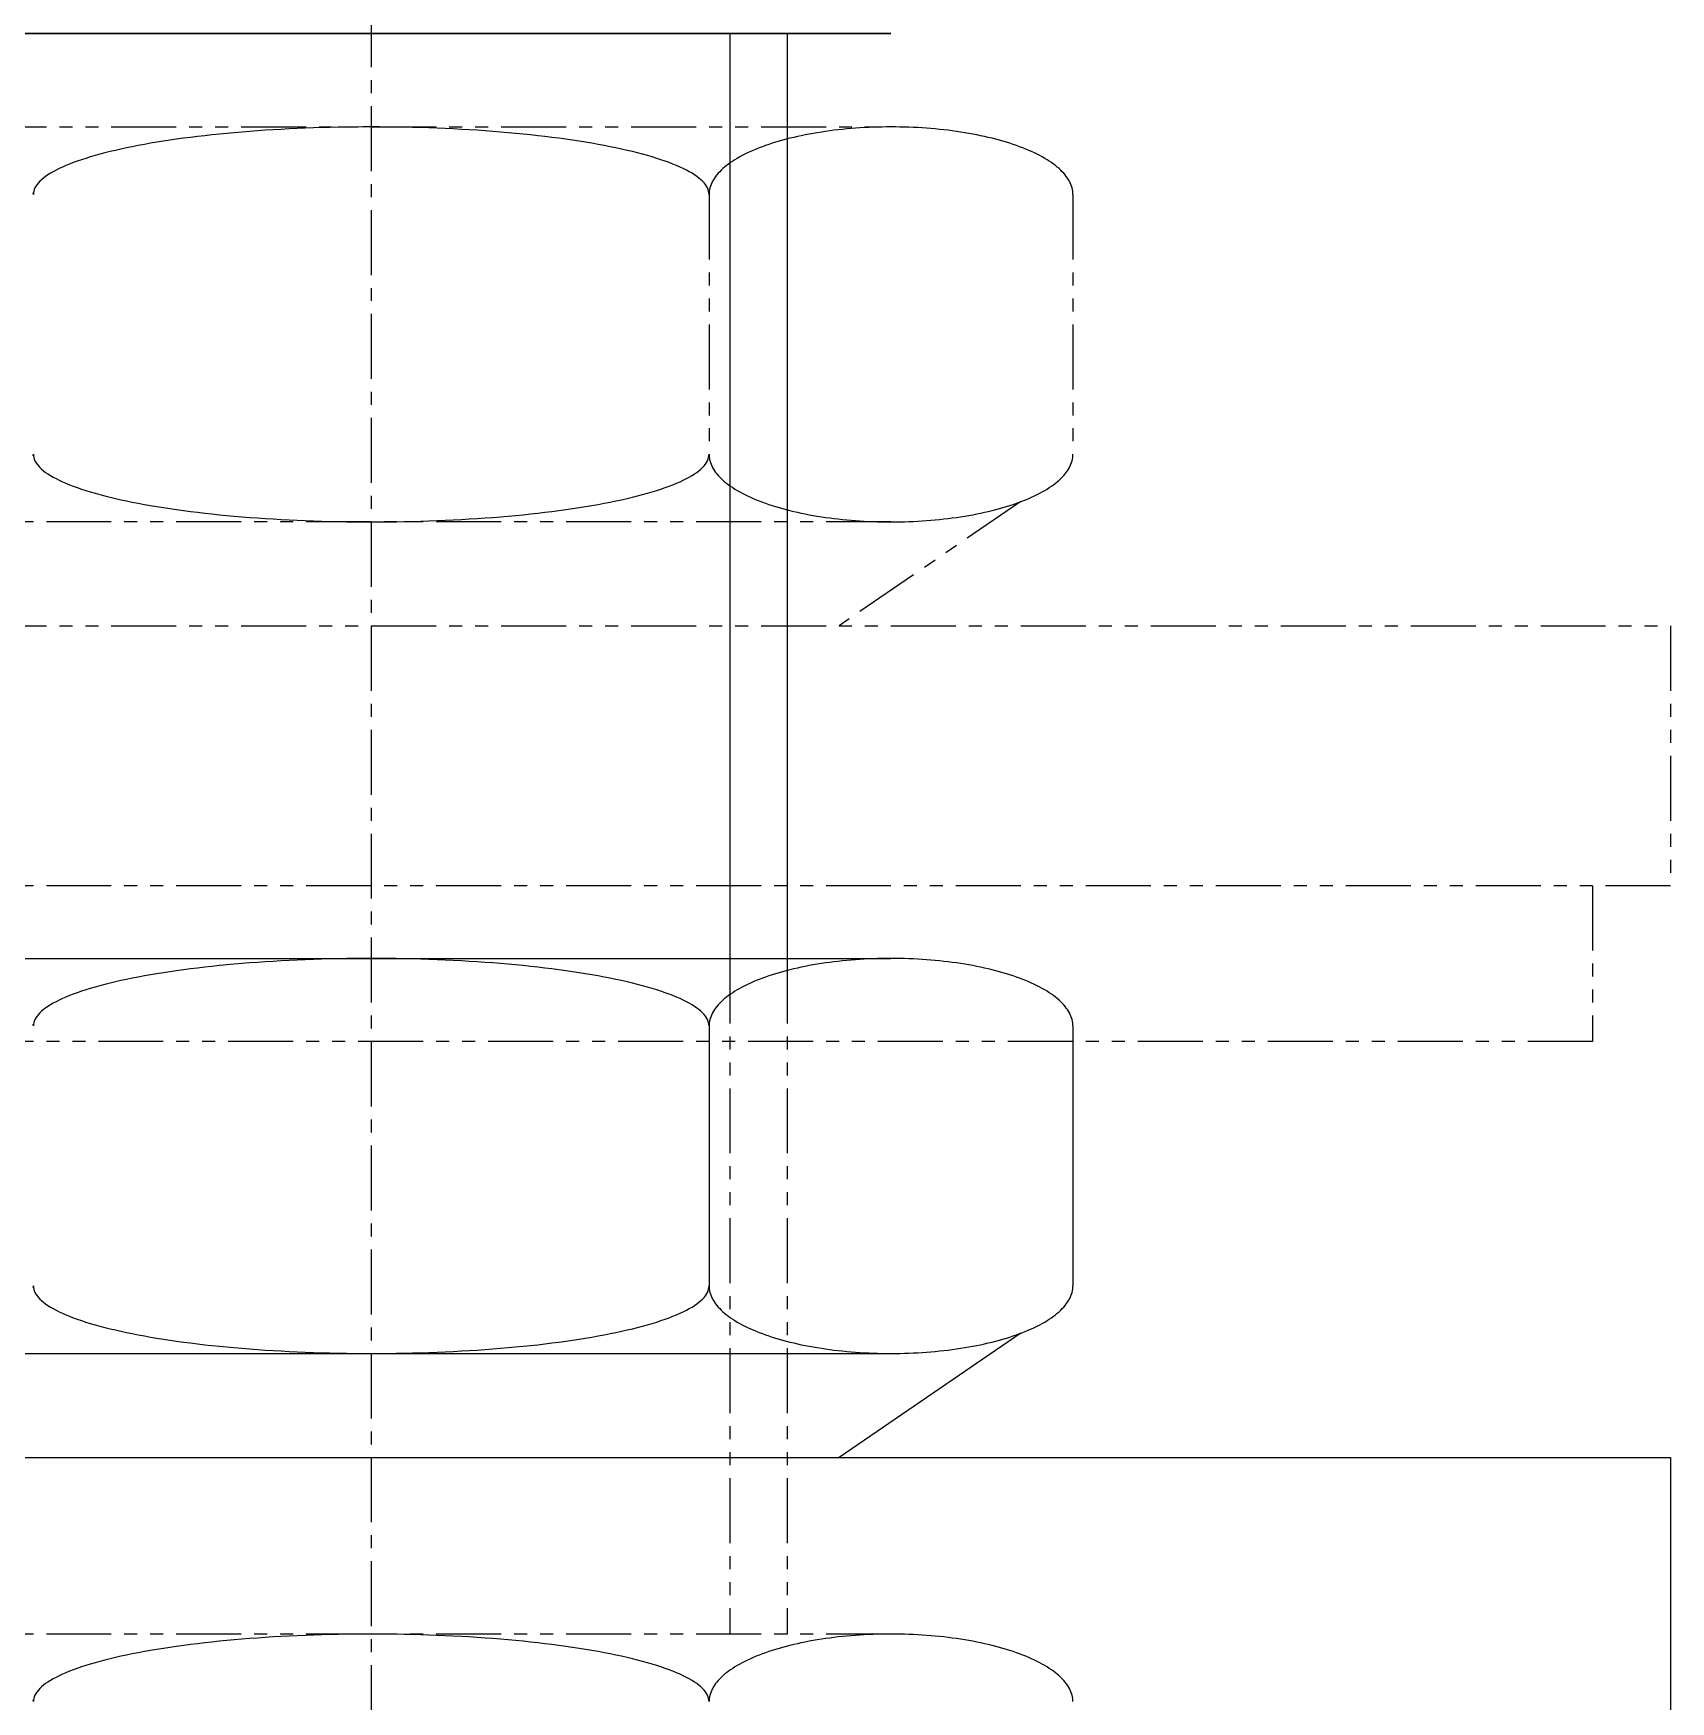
# Model space of a CAD drawing. Extents: x 1 to 213, y 0 to 315.
# Drawn here: x 96.09 to 127.59, y 39.44 to 71.54 of the extents above; entities that cross this region are included whole.
import ezdxf

# ---------------------------------------------------------------- set-up
doc = ezdxf.new("R2010")
doc.units = 0
for name, pattern in [('CENTER', [2, 1.25, -0.25, 0.25, -0.25]), ('DASHED', [3.5, 2, -1.5]), ('PHANTOM', [2.5, 1.25, -0.25, 0.25, -0.25, 0.25, -0.25])]:
    doc.linetypes.add(name, pattern=pattern)
doc.layers.get('0').update_dxf_attribs({"linetype": 'CONTINUOUS'})
doc.layers.add('CENTER', color=1, linetype='CENTER')

msp = doc.modelspace()

# ---------------------------------------------------------------- linework, layer by layer
at = {"color": 3, "linetype": 'DASHED'}
for p, q in [((109.494, 123.141), (109.494, 71.541)), ((110.594, 123.141), (110.594, 71.541))]:
    msp.add_line(p, q, dxfattribs=at)
at = {"color": 7, "linetype": 'CONTINUOUS'}
for p, q in [((112.594, 71.541), (92.594, 71.541)), ((92.594, 71.541), (112.594, 71.541)), ((92.594, 71.541), (112.594, 71.541)), ((92.594, 53.741), (112.594, 53.741)), ((109.094, 52.441), (109.094, 47.441)), ((109.094, 52.441), (109.094, 47.441)), ((116.094, 52.441), (116.094, 47.441)), ((116.094, 52.441), (116.094, 47.441)), ((115.094, 46.531), (111.594, 44.141)), ((115.094, 46.531), (111.594, 44.141)), ((92.594, 46.141), (112.594, 46.141)), ((93.594, 46.141), (111.594, 46.141)), ((77.594, 44.141), (127.594, 44.141)), ((127.594, 44.141), (127.594, 39.141))]:
    msp.add_line(p, q, dxfattribs=at)
at = {"color": 3, "linetype": 'CONTINUOUS'}
msp.add_line((109.494, 71.541), (109.494, 53.741), dxfattribs=at)
msp.add_line((110.594, 71.541), (110.594, 53.741))
at = {"color": 3, "linetype": 'PHANTOM'}
for p, q in [((92.594, 69.741), (112.594, 69.741)), ((109.094, 68.441), (109.094, 63.441)), ((116.094, 68.441), (116.094, 63.441)), ((115.094, 62.531), (111.594, 60.141)), ((112.594, 62.141), (92.594, 62.141)), ((77.594, 60.141), (127.594, 60.141)), ((127.594, 60.141), (127.594, 55.141)), ((127.594, 55.141), (77.594, 55.141)), ((126.094, 55.141), (126.094, 52.141)), ((109.494, 53.741), (109.494, 40.741)), ((110.594, 53.741), (110.594, 40.741)), ((126.094, 52.141), (79.094, 52.141)), ((112.594, 40.741), (92.594, 40.741))]:
    msp.add_line(p, q, dxfattribs=at)
for points in [[(109.094, 68.441, 0), (109.092, 68.473, 0), (109.086, 68.504, 0), (109.076, 68.536, 0), (109.063, 68.568, 0), (109.045, 68.6, 0), (109.024, 68.631, 0), (108.998, 68.663, 0), (108.969, 68.694, 0), (108.936, 68.725, 0), (108.899, 68.757, 0), (108.859, 68.787, 0), (108.814, 68.818, 0), (108.766, 68.848, 0), (108.714, 68.879, 0), (108.659, 68.909, 0), (108.599, 68.938, 0), (108.536, 68.968, 0), (108.47, 68.996, 0), (108.4, 69.025, 0), (108.327, 69.053, 0), (108.25, 69.081, 0), (108.169, 69.109, 0), (108.086, 69.136, 0), (107.999, 69.163, 0), (107.908, 69.189, 0), (107.815, 69.215, 0), (107.718, 69.24, 0), (107.619, 69.265, 0), (107.516, 69.29, 0), (107.41, 69.314, 0), (107.302, 69.337, 0), (107.19, 69.36, 0), (107.076, 69.382, 0), (106.959, 69.404, 0), (106.84, 69.425, 0), (106.718, 69.446, 0), (106.593, 69.466, 0), (106.466, 69.485, 0), (106.337, 69.504, 0), (106.205, 69.522, 0), (106.072, 69.539, 0), (105.936, 69.556, 0), (105.798, 69.572, 0), (105.658, 69.587, 0), (105.517, 69.602, 0), (105.373, 69.616, 0), (105.228, 69.629, 0), (105.081, 69.642, 0), (104.933, 69.653, 0), (104.784, 69.665, 0), (104.633, 69.675, 0), (104.481, 69.685, 0), (104.328, 69.694, 0), (104.173, 69.702, 0), (104.018, 69.709, 0), (103.862, 69.716, 0), (103.705, 69.722, 0), (103.548, 69.727, 0), (103.39, 69.731, 0), (103.231, 69.734, 0), (103.072, 69.737, 0), (102.913, 69.739, 0), (102.754, 69.74, 0), (102.594, 69.741, 0), (102.435, 69.74, 0), (102.275, 69.739, 0), (102.116, 69.737, 0), (101.957, 69.734, 0), (101.798, 69.731, 0), (101.64, 69.727, 0), (101.483, 69.722, 0), (101.326, 69.716, 0), (101.17, 69.709, 0), (101.015, 69.702, 0), (100.86, 69.694, 0), (100.707, 69.685, 0), (100.555, 69.675, 0), (100.404, 69.665, 0), (100.255, 69.653, 0), (100.107, 69.642, 0), (99.96, 69.629, 0), (99.815, 69.616, 0), (99.672, 69.602, 0), (99.53, 69.587, 0), (99.39, 69.572, 0), (99.252, 69.556, 0), (99.117, 69.539, 0), (98.983, 69.522, 0), (98.851, 69.504, 0), (98.722, 69.485, 0), (98.595, 69.466, 0), (98.471, 69.446, 0), (98.348, 69.425, 0), (98.229, 69.404, 0), (98.112, 69.382, 0), (97.998, 69.36, 0), (97.886, 69.337, 0), (97.778, 69.314, 0), (97.672, 69.29, 0), (97.57, 69.265, 0), (97.47, 69.24, 0), (97.373, 69.215, 0), (97.28, 69.189, 0), (97.189, 69.163, 0), (97.103, 69.136, 0), (97.019, 69.109, 0), (96.939, 69.081, 0), (96.862, 69.053, 0), (96.788, 69.025, 0), (96.718, 68.996, 0), (96.652, 68.968, 0), (96.589, 68.938, 0), (96.53, 68.909, 0), (96.474, 68.879, 0), (96.422, 68.848, 0), (96.374, 68.818, 0), (96.33, 68.787, 0), (96.289, 68.757, 0), (96.252, 68.725, 0), (96.219, 68.694, 0), (96.19, 68.663, 0), (96.164, 68.631, 0), (96.143, 68.6, 0), (96.125, 68.568, 0), (96.112, 68.536, 0), (96.102, 68.504, 0), (96.096, 68.473, 0), (96.094, 68.441, 0)], [(116.094, 68.441, 0), (116.093, 68.473, 0), (116.09, 68.504, 0), (116.085, 68.536, 0), (116.077, 68.568, 0), (116.068, 68.6, 0), (116.056, 68.631, 0), (116.043, 68.663, 0), (116.027, 68.694, 0), (116.009, 68.725, 0), (115.989, 68.757, 0), (115.967, 68.787, 0), (115.943, 68.818, 0), (115.917, 68.848, 0), (115.889, 68.879, 0), (115.86, 68.909, 0), (115.828, 68.938, 0), (115.794, 68.968, 0), (115.758, 68.996, 0), (115.72, 69.025, 0), (115.681, 69.053, 0), (115.639, 69.081, 0), (115.596, 69.109, 0), (115.551, 69.136, 0), (115.504, 69.163, 0), (115.456, 69.189, 0), (115.405, 69.215, 0), (115.353, 69.24, 0), (115.3, 69.265, 0), (115.244, 69.29, 0), (115.187, 69.314, 0), (115.129, 69.337, 0), (115.069, 69.36, 0), (115.007, 69.382, 0), (114.945, 69.404, 0), (114.88, 69.425, 0), (114.814, 69.446, 0), (114.747, 69.466, 0), (114.679, 69.485, 0), (114.609, 69.504, 0), (114.539, 69.522, 0), (114.467, 69.539, 0), (114.393, 69.556, 0), (114.319, 69.572, 0), (114.244, 69.587, 0), (114.168, 69.602, 0), (114.09, 69.616, 0), (114.012, 69.629, 0), (113.933, 69.642, 0), (113.854, 69.653, 0), (113.773, 69.665, 0), (113.692, 69.675, 0), (113.61, 69.685, 0), (113.528, 69.694, 0), (113.444, 69.702, 0), (113.361, 69.709, 0), (113.277, 69.716, 0), (113.192, 69.722, 0), (113.108, 69.727, 0), (113.022, 69.731, 0), (112.937, 69.734, 0), (112.852, 69.737, 0), (112.766, 69.739, 0), (112.68, 69.74, 0), (112.594, 69.741, 0), (112.508, 69.74, 0), (112.422, 69.739, 0), (112.337, 69.737, 0), (112.251, 69.734, 0), (112.166, 69.731, 0), (112.08, 69.727, 0), (111.996, 69.722, 0), (111.911, 69.716, 0), (111.827, 69.709, 0), (111.744, 69.702, 0), (111.661, 69.694, 0), (111.578, 69.685, 0), (111.496, 69.675, 0), (111.415, 69.665, 0), (111.334, 69.653, 0), (111.255, 69.642, 0), (111.176, 69.629, 0), (111.098, 69.616, 0), (111.02, 69.602, 0), (110.944, 69.587, 0), (110.869, 69.572, 0), (110.795, 69.556, 0), (110.722, 69.539, 0), (110.65, 69.522, 0), (110.579, 69.504, 0), (110.509, 69.485, 0), (110.441, 69.466, 0), (110.374, 69.446, 0), (110.308, 69.425, 0), (110.244, 69.404, 0), (110.181, 69.382, 0), (110.119, 69.36, 0), (110.059, 69.337, 0), (110.001, 69.314, 0), (109.944, 69.29, 0), (109.889, 69.265, 0), (109.835, 69.24, 0), (109.783, 69.215, 0), (109.733, 69.189, 0), (109.684, 69.163, 0), (109.637, 69.136, 0), (109.592, 69.109, 0), (109.549, 69.081, 0), (109.507, 69.053, 0), (109.468, 69.025, 0), (109.43, 68.996, 0), (109.394, 68.968, 0), (109.36, 68.938, 0), (109.329, 68.909, 0), (109.299, 68.879, 0), (109.271, 68.848, 0), (109.245, 68.818, 0), (109.221, 68.787, 0), (109.199, 68.757, 0), (109.179, 68.725, 0), (109.161, 68.694, 0), (109.146, 68.663, 0), (109.132, 68.631, 0), (109.12, 68.6, 0), (109.111, 68.568, 0), (109.104, 68.536, 0), (109.098, 68.504, 0), (109.095, 68.473, 0), (109.094, 68.441, 0)], [(96.094, 68.441, 0), (96.093, 68.473, 0)], [(96.093, 63.409, 0), (96.094, 63.441, 0)], [(96.094, 63.441, 0), (96.096, 63.409, 0), (96.102, 63.377, 0), (96.112, 63.345, 0), (96.125, 63.313, 0), (96.143, 63.282, 0), (96.164, 63.25, 0), (96.19, 63.218, 0), (96.219, 63.187, 0), (96.252, 63.156, 0), (96.289, 63.125, 0), (96.33, 63.094, 0), (96.374, 63.063, 0), (96.422, 63.033, 0), (96.474, 63.003, 0), (96.53, 62.973, 0), (96.589, 62.943, 0), (96.652, 62.914, 0), (96.718, 62.885, 0), (96.788, 62.856, 0), (96.862, 62.828, 0), (96.939, 62.8, 0), (97.019, 62.772, 0), (97.103, 62.745, 0), (97.189, 62.718, 0), (97.28, 62.692, 0), (97.373, 62.666, 0), (97.47, 62.641, 0), (97.57, 62.616, 0), (97.672, 62.592, 0), (97.778, 62.568, 0), (97.886, 62.544, 0), (97.998, 62.521, 0), (98.112, 62.499, 0), (98.229, 62.477, 0), (98.348, 62.456, 0), (98.471, 62.436, 0), (98.595, 62.416, 0), (98.722, 62.397, 0), (98.851, 62.378, 0), (98.983, 62.36, 0), (99.117, 62.342, 0), (99.252, 62.326, 0), (99.39, 62.309, 0), (99.53, 62.294, 0), (99.672, 62.279, 0), (99.815, 62.266, 0), (99.96, 62.252, 0), (100.107, 62.24, 0), (100.255, 62.228, 0), (100.404, 62.217, 0), (100.555, 62.206, 0), (100.707, 62.197, 0), (100.86, 62.188, 0), (101.015, 62.18, 0), (101.17, 62.172, 0), (101.326, 62.166, 0), (101.483, 62.16, 0), (101.64, 62.155, 0), (101.798, 62.15, 0), (101.957, 62.147, 0), (102.116, 62.144, 0), (102.275, 62.142, 0), (102.435, 62.141, 0), (102.594, 62.141, 0), (102.754, 62.141, 0), (102.913, 62.142, 0), (103.072, 62.144, 0), (103.231, 62.147, 0), (103.39, 62.15, 0), (103.548, 62.155, 0), (103.705, 62.16, 0), (103.862, 62.166, 0), (104.018, 62.172, 0), (104.173, 62.18, 0), (104.328, 62.188, 0), (104.481, 62.197, 0), (104.633, 62.206, 0), (104.784, 62.217, 0), (104.933, 62.228, 0), (105.081, 62.24, 0), (105.228, 62.252, 0), (105.373, 62.266, 0), (105.517, 62.279, 0), (105.658, 62.294, 0), (105.798, 62.309, 0), (105.936, 62.326, 0), (106.072, 62.342, 0), (106.205, 62.36, 0), (106.337, 62.378, 0), (106.466, 62.397, 0), (106.593, 62.416, 0), (106.718, 62.436, 0), (106.84, 62.456, 0), (106.959, 62.477, 0), (107.076, 62.499, 0), (107.19, 62.521, 0), (107.302, 62.544, 0), (107.41, 62.568, 0), (107.516, 62.592, 0), (107.619, 62.616, 0), (107.718, 62.641, 0), (107.815, 62.666, 0), (107.908, 62.692, 0), (107.999, 62.718, 0), (108.086, 62.745, 0), (108.169, 62.772, 0), (108.25, 62.8, 0), (108.327, 62.828, 0), (108.4, 62.856, 0), (108.47, 62.885, 0), (108.536, 62.914, 0), (108.599, 62.943, 0), (108.659, 62.973, 0), (108.714, 63.003, 0), (108.766, 63.033, 0), (108.814, 63.063, 0), (108.859, 63.094, 0), (108.899, 63.125, 0), (108.936, 63.156, 0), (108.969, 63.187, 0), (108.998, 63.218, 0), (109.024, 63.25, 0), (109.045, 63.282, 0), (109.063, 63.313, 0), (109.076, 63.345, 0), (109.086, 63.377, 0), (109.092, 63.409, 0), (109.094, 63.441, 0)], [(109.094, 63.441, 0), (109.095, 63.409, 0), (109.098, 63.377, 0), (109.104, 63.345, 0), (109.111, 63.313, 0), (109.12, 63.282, 0), (109.132, 63.25, 0), (109.146, 63.218, 0), (109.161, 63.187, 0), (109.179, 63.156, 0), (109.199, 63.125, 0), (109.221, 63.094, 0), (109.245, 63.063, 0), (109.271, 63.033, 0), (109.299, 63.003, 0), (109.329, 62.973, 0), (109.36, 62.943, 0), (109.394, 62.914, 0), (109.43, 62.885, 0), (109.468, 62.856, 0), (109.507, 62.828, 0), (109.549, 62.8, 0), (109.592, 62.772, 0), (109.637, 62.745, 0), (109.684, 62.718, 0), (109.733, 62.692, 0), (109.783, 62.666, 0), (109.835, 62.641, 0), (109.889, 62.616, 0), (109.944, 62.592, 0), (110.001, 62.568, 0), (110.059, 62.544, 0), (110.119, 62.521, 0), (110.181, 62.499, 0), (110.244, 62.477, 0), (110.308, 62.456, 0), (110.374, 62.436, 0), (110.441, 62.416, 0), (110.509, 62.397, 0), (110.579, 62.378, 0), (110.65, 62.36, 0), (110.722, 62.342, 0), (110.795, 62.326, 0), (110.869, 62.309, 0), (110.944, 62.294, 0), (111.02, 62.279, 0), (111.098, 62.266, 0), (111.176, 62.252, 0), (111.255, 62.24, 0), (111.334, 62.228, 0), (111.415, 62.217, 0), (111.496, 62.206, 0), (111.578, 62.197, 0), (111.661, 62.188, 0), (111.744, 62.18, 0), (111.827, 62.172, 0), (111.911, 62.166, 0), (111.996, 62.16, 0), (112.08, 62.155, 0), (112.166, 62.15, 0), (112.251, 62.147, 0), (112.337, 62.144, 0), (112.422, 62.142, 0), (112.508, 62.141, 0), (112.594, 62.141, 0), (112.68, 62.141, 0), (112.766, 62.142, 0), (112.852, 62.144, 0), (112.937, 62.147, 0), (113.022, 62.15, 0), (113.108, 62.155, 0), (113.192, 62.16, 0), (113.277, 62.166, 0), (113.361, 62.172, 0), (113.444, 62.18, 0), (113.528, 62.188, 0), (113.61, 62.197, 0), (113.692, 62.206, 0), (113.773, 62.217, 0), (113.854, 62.228, 0), (113.933, 62.24, 0), (114.012, 62.252, 0), (114.09, 62.266, 0), (114.168, 62.279, 0), (114.244, 62.294, 0), (114.319, 62.309, 0), (114.393, 62.326, 0), (114.467, 62.342, 0), (114.539, 62.36, 0), (114.609, 62.378, 0), (114.679, 62.397, 0), (114.747, 62.416, 0), (114.814, 62.436, 0), (114.88, 62.456, 0), (114.945, 62.477, 0), (115.007, 62.499, 0), (115.069, 62.521, 0), (115.129, 62.544, 0), (115.187, 62.568, 0), (115.244, 62.592, 0), (115.3, 62.616, 0), (115.353, 62.641, 0), (115.405, 62.666, 0), (115.456, 62.692, 0), (115.504, 62.718, 0), (115.551, 62.745, 0), (115.596, 62.772, 0), (115.639, 62.8, 0), (115.681, 62.828, 0), (115.72, 62.856, 0), (115.758, 62.885, 0), (115.794, 62.914, 0), (115.828, 62.943, 0), (115.86, 62.973, 0), (115.889, 63.003, 0), (115.917, 63.033, 0), (115.943, 63.063, 0), (115.967, 63.094, 0), (115.989, 63.125, 0), (116.009, 63.156, 0), (116.027, 63.187, 0), (116.043, 63.218, 0), (116.056, 63.25, 0), (116.068, 63.282, 0), (116.077, 63.313, 0), (116.085, 63.345, 0), (116.09, 63.377, 0), (116.093, 63.409, 0), (116.094, 63.441, 0)], [(109.094, 39.441, 0), (109.092, 39.473, 0), (109.086, 39.504, 0), (109.076, 39.536, 0), (109.063, 39.568, 0), (109.045, 39.6, 0), (109.024, 39.631, 0), (108.998, 39.663, 0), (108.969, 39.694, 0), (108.936, 39.725, 0), (108.899, 39.757, 0), (108.859, 39.787, 0), (108.814, 39.818, 0), (108.766, 39.848, 0), (108.714, 39.879, 0), (108.659, 39.908, 0), (108.599, 39.938, 0), (108.536, 39.968, 0), (108.47, 39.996, 0), (108.4, 40.025, 0), (108.327, 40.053, 0), (108.25, 40.081, 0), (108.169, 40.109, 0), (108.086, 40.136, 0), (107.999, 40.163, 0), (107.908, 40.189, 0), (107.815, 40.215, 0), (107.718, 40.24, 0), (107.619, 40.265, 0), (107.516, 40.29, 0), (107.41, 40.314, 0), (107.302, 40.337, 0), (107.19, 40.36, 0), (107.076, 40.382, 0), (106.959, 40.404, 0), (106.84, 40.425, 0), (106.718, 40.446, 0), (106.593, 40.465, 0), (106.466, 40.485, 0), (106.337, 40.504, 0), (106.205, 40.522, 0), (106.072, 40.539, 0), (105.936, 40.556, 0), (105.798, 40.572, 0), (105.658, 40.587, 0), (105.517, 40.602, 0), (105.373, 40.616, 0), (105.228, 40.629, 0), (105.081, 40.642, 0), (104.933, 40.654, 0), (104.784, 40.665, 0), (104.633, 40.675, 0), (104.481, 40.685, 0), (104.328, 40.694, 0), (104.173, 40.702, 0), (104.018, 40.709, 0), (103.862, 40.716, 0), (103.705, 40.721, 0), (103.548, 40.727, 0), (103.39, 40.731, 0), (103.231, 40.734, 0), (103.072, 40.737, 0), (102.913, 40.739, 0), (102.754, 40.74, 0), (102.594, 40.741, 0), (102.435, 40.74, 0), (102.275, 40.739, 0), (102.116, 40.737, 0), (101.957, 40.734, 0), (101.798, 40.731, 0), (101.64, 40.727, 0), (101.483, 40.721, 0), (101.326, 40.716, 0), (101.17, 40.709, 0), (101.015, 40.702, 0), (100.86, 40.694, 0), (100.707, 40.685, 0), (100.555, 40.675, 0), (100.404, 40.665, 0), (100.255, 40.654, 0), (100.107, 40.642, 0), (99.96, 40.629, 0), (99.815, 40.616, 0), (99.672, 40.602, 0), (99.53, 40.587, 0), (99.39, 40.572, 0), (99.252, 40.556, 0), (99.117, 40.539, 0), (98.983, 40.522, 0), (98.851, 40.504, 0), (98.722, 40.485, 0), (98.595, 40.465, 0), (98.471, 40.446, 0), (98.348, 40.425, 0), (98.229, 40.404, 0), (98.112, 40.382, 0), (97.998, 40.36, 0), (97.886, 40.337, 0), (97.778, 40.314, 0), (97.672, 40.29, 0), (97.57, 40.265, 0), (97.47, 40.24, 0), (97.373, 40.215, 0), (97.28, 40.189, 0), (97.189, 40.163, 0), (97.103, 40.136, 0), (97.019, 40.109, 0), (96.939, 40.081, 0), (96.862, 40.053, 0), (96.788, 40.025, 0), (96.718, 39.996, 0), (96.652, 39.968, 0), (96.589, 39.938, 0), (96.53, 39.908, 0), (96.474, 39.879, 0), (96.422, 39.848, 0), (96.374, 39.818, 0), (96.33, 39.787, 0), (96.289, 39.757, 0), (96.252, 39.725, 0), (96.219, 39.694, 0), (96.19, 39.663, 0), (96.164, 39.631, 0), (96.143, 39.6, 0), (96.125, 39.568, 0), (96.112, 39.536, 0), (96.102, 39.504, 0), (96.096, 39.473, 0), (96.094, 39.441, 0)], [(116.094, 39.441, 0), (116.093, 39.473, 0), (116.09, 39.504, 0), (116.085, 39.536, 0), (116.077, 39.568, 0), (116.068, 39.6, 0), (116.056, 39.631, 0), (116.043, 39.663, 0), (116.027, 39.694, 0), (116.009, 39.725, 0), (115.989, 39.757, 0), (115.967, 39.787, 0), (115.943, 39.818, 0), (115.917, 39.848, 0), (115.889, 39.879, 0), (115.86, 39.908, 0), (115.828, 39.938, 0), (115.794, 39.968, 0), (115.758, 39.996, 0), (115.72, 40.025, 0), (115.681, 40.053, 0), (115.639, 40.081, 0), (115.596, 40.109, 0), (115.551, 40.136, 0), (115.504, 40.163, 0), (115.456, 40.189, 0), (115.405, 40.215, 0), (115.353, 40.24, 0), (115.3, 40.265, 0), (115.244, 40.29, 0), (115.187, 40.314, 0), (115.129, 40.337, 0), (115.069, 40.36, 0), (115.007, 40.382, 0), (114.945, 40.404, 0), (114.88, 40.425, 0), (114.814, 40.446, 0), (114.747, 40.465, 0), (114.679, 40.485, 0), (114.609, 40.504, 0), (114.539, 40.522, 0), (114.467, 40.539, 0), (114.393, 40.556, 0), (114.319, 40.572, 0), (114.244, 40.587, 0), (114.168, 40.602, 0), (114.09, 40.616, 0), (114.012, 40.629, 0), (113.933, 40.642, 0), (113.854, 40.654, 0), (113.773, 40.665, 0), (113.692, 40.675, 0), (113.61, 40.685, 0), (113.528, 40.694, 0), (113.444, 40.702, 0), (113.361, 40.709, 0), (113.277, 40.716, 0), (113.192, 40.721, 0), (113.108, 40.727, 0), (113.022, 40.731, 0), (112.937, 40.734, 0), (112.852, 40.737, 0), (112.766, 40.739, 0), (112.68, 40.74, 0), (112.594, 40.741, 0), (112.508, 40.74, 0), (112.422, 40.739, 0), (112.337, 40.737, 0), (112.251, 40.734, 0), (112.166, 40.731, 0), (112.08, 40.727, 0), (111.996, 40.721, 0), (111.911, 40.716, 0), (111.827, 40.709, 0), (111.744, 40.702, 0), (111.661, 40.694, 0), (111.578, 40.685, 0), (111.496, 40.675, 0), (111.415, 40.665, 0), (111.334, 40.654, 0), (111.255, 40.642, 0), (111.176, 40.629, 0), (111.098, 40.616, 0), (111.02, 40.602, 0), (110.944, 40.587, 0), (110.869, 40.572, 0), (110.795, 40.556, 0), (110.722, 40.539, 0), (110.65, 40.522, 0), (110.579, 40.504, 0), (110.509, 40.485, 0), (110.441, 40.465, 0), (110.374, 40.446, 0), (110.308, 40.425, 0), (110.244, 40.404, 0), (110.181, 40.382, 0), (110.119, 40.36, 0), (110.059, 40.337, 0), (110.001, 40.314, 0), (109.944, 40.29, 0), (109.889, 40.265, 0), (109.835, 40.24, 0), (109.783, 40.215, 0), (109.733, 40.189, 0), (109.684, 40.163, 0), (109.637, 40.136, 0), (109.592, 40.109, 0), (109.549, 40.081, 0), (109.507, 40.053, 0), (109.468, 40.025, 0), (109.43, 39.996, 0), (109.394, 39.968, 0), (109.36, 39.938, 0), (109.329, 39.908, 0), (109.299, 39.879, 0), (109.271, 39.848, 0), (109.245, 39.818, 0), (109.221, 39.787, 0), (109.199, 39.757, 0), (109.179, 39.725, 0), (109.161, 39.694, 0), (109.146, 39.663, 0), (109.132, 39.631, 0), (109.12, 39.6, 0), (109.111, 39.568, 0), (109.104, 39.536, 0), (109.098, 39.504, 0), (109.095, 39.473, 0), (109.094, 39.441, 0)], [(96.094, 39.441, 0), (96.093, 39.473, 0)]]:
    msp.add_polyline3d(points, dxfattribs=at)
at = {"color": 7, "linetype": 'CONTINUOUS'}
for points in [[(109.094, 52.441, 0), (109.092, 52.473, 0), (109.086, 52.504, 0), (109.076, 52.536, 0), (109.063, 52.568, 0), (109.045, 52.6, 0), (109.024, 52.631, 0), (108.998, 52.663, 0), (108.969, 52.694, 0), (108.936, 52.725, 0), (108.899, 52.757, 0), (108.859, 52.787, 0), (108.814, 52.818, 0), (108.766, 52.848, 0), (108.714, 52.879, 0), (108.659, 52.908, 0), (108.599, 52.938, 0), (108.536, 52.968, 0), (108.47, 52.996, 0), (108.4, 53.025, 0), (108.327, 53.053, 0), (108.25, 53.081, 0), (108.169, 53.109, 0), (108.086, 53.136, 0), (107.999, 53.163, 0), (107.908, 53.189, 0), (107.815, 53.215, 0), (107.718, 53.24, 0), (107.619, 53.265, 0), (107.516, 53.29, 0), (107.41, 53.314, 0), (107.302, 53.337, 0), (107.19, 53.36, 0), (107.076, 53.382, 0), (106.959, 53.404, 0), (106.84, 53.425, 0), (106.718, 53.446, 0), (106.593, 53.465, 0), (106.466, 53.485, 0), (106.337, 53.504, 0), (106.205, 53.522, 0), (106.072, 53.539, 0), (105.936, 53.556, 0), (105.798, 53.572, 0), (105.658, 53.587, 0), (105.517, 53.602, 0), (105.373, 53.616, 0), (105.228, 53.629, 0), (105.081, 53.642, 0), (104.933, 53.654, 0), (104.784, 53.665, 0), (104.633, 53.675, 0), (104.481, 53.685, 0), (104.328, 53.694, 0), (104.173, 53.702, 0), (104.018, 53.709, 0), (103.862, 53.716, 0), (103.705, 53.721, 0), (103.548, 53.727, 0), (103.39, 53.731, 0), (103.231, 53.734, 0), (103.072, 53.737, 0), (102.913, 53.739, 0), (102.754, 53.74, 0), (102.594, 53.741, 0), (102.435, 53.74, 0), (102.275, 53.739, 0), (102.116, 53.737, 0), (101.957, 53.734, 0), (101.798, 53.731, 0), (101.64, 53.727, 0), (101.483, 53.721, 0), (101.326, 53.716, 0), (101.17, 53.709, 0), (101.015, 53.702, 0), (100.86, 53.694, 0), (100.707, 53.685, 0), (100.555, 53.675, 0), (100.404, 53.665, 0), (100.255, 53.654, 0), (100.107, 53.642, 0), (99.96, 53.629, 0), (99.815, 53.616, 0), (99.672, 53.602, 0), (99.53, 53.587, 0), (99.39, 53.572, 0), (99.252, 53.556, 0), (99.117, 53.539, 0), (98.983, 53.522, 0), (98.851, 53.504, 0), (98.722, 53.485, 0), (98.595, 53.465, 0), (98.471, 53.446, 0), (98.348, 53.425, 0), (98.229, 53.404, 0), (98.112, 53.382, 0), (97.998, 53.36, 0), (97.886, 53.337, 0), (97.778, 53.314, 0), (97.672, 53.29, 0), (97.57, 53.265, 0), (97.47, 53.24, 0), (97.373, 53.215, 0), (97.28, 53.189, 0), (97.189, 53.163, 0), (97.103, 53.136, 0), (97.019, 53.109, 0), (96.939, 53.081, 0), (96.862, 53.053, 0), (96.788, 53.025, 0), (96.718, 52.996, 0), (96.652, 52.968, 0), (96.589, 52.938, 0), (96.53, 52.908, 0), (96.474, 52.879, 0), (96.422, 52.848, 0), (96.374, 52.818, 0), (96.33, 52.787, 0), (96.289, 52.757, 0), (96.252, 52.725, 0), (96.219, 52.694, 0), (96.19, 52.663, 0), (96.164, 52.631, 0), (96.143, 52.6, 0), (96.125, 52.568, 0), (96.112, 52.536, 0), (96.102, 52.504, 0), (96.096, 52.473, 0), (96.094, 52.441, 0)], [(109.094, 52.441, 0), (109.092, 52.473, 0), (109.086, 52.504, 0), (109.076, 52.536, 0), (109.063, 52.568, 0), (109.045, 52.6, 0), (109.024, 52.631, 0), (108.998, 52.663, 0), (108.969, 52.694, 0), (108.936, 52.725, 0), (108.899, 52.757, 0), (108.859, 52.787, 0), (108.814, 52.818, 0), (108.766, 52.848, 0), (108.714, 52.879, 0), (108.659, 52.908, 0), (108.599, 52.938, 0), (108.536, 52.968, 0), (108.47, 52.996, 0), (108.4, 53.025, 0), (108.327, 53.053, 0), (108.25, 53.081, 0), (108.169, 53.109, 0), (108.086, 53.136, 0), (107.999, 53.163, 0), (107.908, 53.189, 0), (107.815, 53.215, 0), (107.718, 53.24, 0), (107.619, 53.265, 0), (107.516, 53.29, 0), (107.41, 53.314, 0), (107.302, 53.337, 0), (107.19, 53.36, 0), (107.076, 53.382, 0), (106.959, 53.404, 0), (106.84, 53.425, 0), (106.718, 53.446, 0), (106.593, 53.465, 0), (106.466, 53.485, 0), (106.337, 53.504, 0), (106.205, 53.522, 0), (106.072, 53.539, 0), (105.936, 53.556, 0), (105.798, 53.572, 0), (105.658, 53.587, 0), (105.517, 53.602, 0), (105.373, 53.616, 0), (105.228, 53.629, 0), (105.081, 53.642, 0), (104.933, 53.654, 0), (104.784, 53.665, 0), (104.633, 53.675, 0), (104.481, 53.685, 0), (104.328, 53.694, 0), (104.173, 53.702, 0), (104.018, 53.709, 0), (103.862, 53.716, 0), (103.705, 53.721, 0), (103.548, 53.727, 0), (103.39, 53.731, 0), (103.231, 53.734, 0), (103.072, 53.737, 0), (102.913, 53.739, 0), (102.754, 53.74, 0), (102.594, 53.741, 0), (102.435, 53.74, 0), (102.275, 53.739, 0), (102.116, 53.737, 0), (101.957, 53.734, 0), (101.798, 53.731, 0), (101.64, 53.727, 0), (101.483, 53.721, 0), (101.326, 53.716, 0), (101.17, 53.709, 0), (101.015, 53.702, 0), (100.86, 53.694, 0), (100.707, 53.685, 0), (100.555, 53.675, 0), (100.404, 53.665, 0), (100.255, 53.654, 0), (100.107, 53.642, 0), (99.96, 53.629, 0), (99.815, 53.616, 0), (99.672, 53.602, 0), (99.53, 53.587, 0), (99.39, 53.572, 0), (99.252, 53.556, 0), (99.117, 53.539, 0), (98.983, 53.522, 0), (98.851, 53.504, 0), (98.722, 53.485, 0), (98.595, 53.465, 0), (98.471, 53.446, 0), (98.348, 53.425, 0), (98.229, 53.404, 0), (98.112, 53.382, 0), (97.998, 53.36, 0), (97.886, 53.337, 0), (97.778, 53.314, 0), (97.672, 53.29, 0), (97.57, 53.265, 0), (97.47, 53.24, 0), (97.373, 53.215, 0), (97.28, 53.189, 0), (97.189, 53.163, 0), (97.103, 53.136, 0), (97.019, 53.109, 0), (96.939, 53.081, 0), (96.862, 53.053, 0), (96.788, 53.025, 0), (96.718, 52.996, 0), (96.652, 52.968, 0), (96.589, 52.938, 0), (96.53, 52.908, 0), (96.474, 52.879, 0), (96.422, 52.848, 0), (96.374, 52.818, 0), (96.33, 52.787, 0), (96.289, 52.757, 0), (96.252, 52.725, 0), (96.219, 52.694, 0), (96.19, 52.663, 0), (96.164, 52.631, 0), (96.143, 52.6, 0), (96.125, 52.568, 0), (96.112, 52.536, 0), (96.102, 52.504, 0), (96.096, 52.473, 0), (96.094, 52.441, 0)], [(116.094, 52.441, 0), (116.093, 52.473, 0), (116.09, 52.504, 0), (116.085, 52.536, 0), (116.077, 52.568, 0), (116.068, 52.6, 0), (116.056, 52.631, 0), (116.043, 52.663, 0), (116.027, 52.694, 0), (116.009, 52.725, 0), (115.989, 52.757, 0), (115.967, 52.787, 0), (115.943, 52.818, 0), (115.917, 52.848, 0), (115.889, 52.879, 0), (115.86, 52.908, 0), (115.828, 52.938, 0), (115.794, 52.968, 0), (115.758, 52.996, 0), (115.72, 53.025, 0), (115.681, 53.053, 0), (115.639, 53.081, 0), (115.596, 53.109, 0), (115.551, 53.136, 0), (115.504, 53.163, 0), (115.456, 53.189, 0), (115.405, 53.215, 0), (115.353, 53.24, 0), (115.3, 53.265, 0), (115.244, 53.29, 0), (115.187, 53.314, 0), (115.129, 53.337, 0), (115.069, 53.36, 0), (115.007, 53.382, 0), (114.945, 53.404, 0), (114.88, 53.425, 0), (114.814, 53.446, 0), (114.747, 53.465, 0), (114.679, 53.485, 0), (114.609, 53.504, 0), (114.539, 53.522, 0), (114.467, 53.539, 0), (114.393, 53.556, 0), (114.319, 53.572, 0), (114.244, 53.587, 0), (114.168, 53.602, 0), (114.09, 53.616, 0), (114.012, 53.629, 0), (113.933, 53.642, 0), (113.854, 53.654, 0), (113.773, 53.665, 0), (113.692, 53.675, 0), (113.61, 53.685, 0), (113.528, 53.694, 0), (113.444, 53.702, 0), (113.361, 53.709, 0), (113.277, 53.716, 0), (113.192, 53.721, 0), (113.108, 53.727, 0), (113.022, 53.731, 0), (112.937, 53.734, 0), (112.852, 53.737, 0), (112.766, 53.739, 0), (112.68, 53.74, 0), (112.594, 53.741, 0), (112.508, 53.74, 0), (112.422, 53.739, 0), (112.337, 53.737, 0), (112.251, 53.734, 0), (112.166, 53.731, 0), (112.08, 53.727, 0), (111.996, 53.721, 0), (111.911, 53.716, 0), (111.827, 53.709, 0), (111.744, 53.702, 0), (111.661, 53.694, 0), (111.578, 53.685, 0), (111.496, 53.675, 0), (111.415, 53.665, 0), (111.334, 53.654, 0), (111.255, 53.642, 0), (111.176, 53.629, 0), (111.098, 53.616, 0), (111.02, 53.602, 0), (110.944, 53.587, 0), (110.869, 53.572, 0), (110.795, 53.556, 0), (110.722, 53.539, 0), (110.65, 53.522, 0), (110.579, 53.504, 0), (110.509, 53.485, 0), (110.441, 53.465, 0), (110.374, 53.446, 0), (110.308, 53.425, 0), (110.244, 53.404, 0), (110.181, 53.382, 0), (110.119, 53.36, 0), (110.059, 53.337, 0), (110.001, 53.314, 0), (109.944, 53.29, 0), (109.889, 53.265, 0), (109.835, 53.24, 0), (109.783, 53.215, 0), (109.733, 53.189, 0), (109.684, 53.163, 0), (109.637, 53.136, 0), (109.592, 53.109, 0), (109.549, 53.081, 0), (109.507, 53.053, 0), (109.468, 53.025, 0), (109.43, 52.996, 0), (109.394, 52.968, 0), (109.36, 52.938, 0), (109.329, 52.908, 0), (109.299, 52.879, 0), (109.271, 52.848, 0), (109.245, 52.818, 0), (109.221, 52.787, 0), (109.199, 52.757, 0), (109.179, 52.725, 0), (109.161, 52.694, 0), (109.146, 52.663, 0), (109.132, 52.631, 0), (109.12, 52.6, 0), (109.111, 52.568, 0), (109.104, 52.536, 0), (109.098, 52.504, 0), (109.095, 52.473, 0), (109.094, 52.441, 0)], [(116.094, 52.441, 0), (116.093, 52.473, 0), (116.09, 52.504, 0), (116.085, 52.536, 0), (116.077, 52.568, 0), (116.068, 52.6, 0), (116.056, 52.631, 0), (116.043, 52.663, 0), (116.027, 52.694, 0), (116.009, 52.725, 0), (115.989, 52.757, 0), (115.967, 52.787, 0), (115.943, 52.818, 0), (115.917, 52.848, 0), (115.889, 52.879, 0), (115.86, 52.908, 0), (115.828, 52.938, 0), (115.794, 52.968, 0), (115.758, 52.996, 0), (115.72, 53.025, 0), (115.681, 53.053, 0), (115.639, 53.081, 0), (115.596, 53.109, 0), (115.551, 53.136, 0), (115.504, 53.163, 0), (115.456, 53.189, 0), (115.405, 53.215, 0), (115.353, 53.24, 0), (115.3, 53.265, 0), (115.244, 53.29, 0), (115.187, 53.314, 0), (115.129, 53.337, 0), (115.069, 53.36, 0), (115.007, 53.382, 0), (114.945, 53.404, 0), (114.88, 53.425, 0), (114.814, 53.446, 0), (114.747, 53.465, 0), (114.679, 53.485, 0), (114.609, 53.504, 0), (114.539, 53.522, 0), (114.467, 53.539, 0), (114.393, 53.556, 0), (114.319, 53.572, 0), (114.244, 53.587, 0), (114.168, 53.602, 0), (114.09, 53.616, 0), (114.012, 53.629, 0), (113.933, 53.642, 0), (113.854, 53.654, 0), (113.773, 53.665, 0), (113.692, 53.675, 0), (113.61, 53.685, 0), (113.528, 53.694, 0), (113.444, 53.702, 0), (113.361, 53.709, 0), (113.277, 53.716, 0), (113.192, 53.721, 0), (113.108, 53.727, 0), (113.022, 53.731, 0), (112.937, 53.734, 0), (112.852, 53.737, 0), (112.766, 53.739, 0), (112.68, 53.74, 0), (112.594, 53.741, 0), (112.508, 53.74, 0), (112.422, 53.739, 0), (112.337, 53.737, 0), (112.251, 53.734, 0), (112.166, 53.731, 0), (112.08, 53.727, 0), (111.996, 53.721, 0), (111.911, 53.716, 0), (111.827, 53.709, 0), (111.744, 53.702, 0), (111.661, 53.694, 0), (111.578, 53.685, 0), (111.496, 53.675, 0), (111.415, 53.665, 0), (111.334, 53.654, 0), (111.255, 53.642, 0), (111.176, 53.629, 0), (111.098, 53.616, 0), (111.02, 53.602, 0), (110.944, 53.587, 0), (110.869, 53.572, 0), (110.795, 53.556, 0), (110.722, 53.539, 0), (110.65, 53.522, 0), (110.579, 53.504, 0), (110.509, 53.485, 0), (110.441, 53.465, 0), (110.374, 53.446, 0), (110.308, 53.425, 0), (110.244, 53.404, 0), (110.181, 53.382, 0), (110.119, 53.36, 0), (110.059, 53.337, 0), (110.001, 53.314, 0), (109.944, 53.29, 0), (109.889, 53.265, 0), (109.835, 53.24, 0), (109.783, 53.215, 0), (109.733, 53.189, 0), (109.684, 53.163, 0), (109.637, 53.136, 0), (109.592, 53.109, 0), (109.549, 53.081, 0), (109.507, 53.053, 0), (109.468, 53.025, 0), (109.43, 52.996, 0), (109.394, 52.968, 0), (109.36, 52.938, 0), (109.329, 52.908, 0), (109.299, 52.879, 0), (109.271, 52.848, 0), (109.245, 52.818, 0), (109.221, 52.787, 0), (109.199, 52.757, 0), (109.179, 52.725, 0), (109.161, 52.694, 0), (109.146, 52.663, 0), (109.132, 52.631, 0), (109.12, 52.6, 0), (109.111, 52.568, 0), (109.104, 52.536, 0), (109.098, 52.504, 0), (109.095, 52.473, 0), (109.094, 52.441, 0)], [(96.094, 52.441, 0), (96.093, 52.473, 0)], [(96.094, 52.441, 0), (96.093, 52.47, 0)], [(96.093, 47.409, 0), (96.094, 47.441, 0)], [(96.094, 47.441, 0), (96.096, 47.409, 0), (96.102, 47.377, 0), (96.112, 47.345, 0), (96.125, 47.313, 0), (96.143, 47.282, 0), (96.164, 47.25, 0), (96.19, 47.218, 0), (96.219, 47.187, 0), (96.252, 47.156, 0), (96.289, 47.125, 0), (96.33, 47.094, 0), (96.374, 47.063, 0), (96.422, 47.033, 0), (96.474, 47.003, 0), (96.53, 46.973, 0), (96.589, 46.943, 0), (96.652, 46.914, 0), (96.718, 46.885, 0), (96.788, 46.856, 0), (96.862, 46.828, 0), (96.939, 46.8, 0), (97.019, 46.772, 0), (97.103, 46.745, 0), (97.189, 46.718, 0), (97.28, 46.692, 0), (97.373, 46.666, 0), (97.47, 46.641, 0), (97.57, 46.616, 0), (97.672, 46.592, 0), (97.778, 46.568, 0), (97.886, 46.544, 0), (97.998, 46.521, 0), (98.112, 46.499, 0), (98.229, 46.477, 0), (98.348, 46.456, 0), (98.471, 46.436, 0), (98.595, 46.416, 0), (98.722, 46.397, 0), (98.851, 46.378, 0), (98.983, 46.36, 0), (99.117, 46.342, 0), (99.252, 46.326, 0), (99.39, 46.309, 0), (99.53, 46.294, 0), (99.672, 46.279, 0), (99.815, 46.266, 0), (99.96, 46.252, 0), (100.107, 46.24, 0), (100.255, 46.228, 0), (100.404, 46.217, 0), (100.555, 46.206, 0), (100.707, 46.197, 0), (100.86, 46.188, 0), (101.015, 46.18, 0), (101.17, 46.172, 0), (101.326, 46.166, 0), (101.483, 46.16, 0), (101.64, 46.155, 0), (101.798, 46.15, 0), (101.957, 46.147, 0), (102.116, 46.144, 0), (102.275, 46.142, 0), (102.435, 46.141, 0), (102.594, 46.141, 0), (102.754, 46.141, 0), (102.913, 46.142, 0), (103.072, 46.144, 0), (103.231, 46.147, 0), (103.39, 46.15, 0), (103.548, 46.155, 0), (103.705, 46.16, 0), (103.862, 46.166, 0), (104.018, 46.172, 0), (104.173, 46.18, 0), (104.328, 46.188, 0), (104.481, 46.197, 0), (104.633, 46.206, 0), (104.784, 46.217, 0), (104.933, 46.228, 0), (105.081, 46.24, 0), (105.228, 46.252, 0), (105.373, 46.266, 0), (105.517, 46.279, 0), (105.658, 46.294, 0), (105.798, 46.309, 0), (105.936, 46.326, 0), (106.072, 46.342, 0), (106.205, 46.36, 0), (106.337, 46.378, 0), (106.466, 46.397, 0), (106.593, 46.416, 0), (106.718, 46.436, 0), (106.84, 46.456, 0), (106.959, 46.477, 0), (107.076, 46.499, 0), (107.19, 46.521, 0), (107.302, 46.544, 0), (107.41, 46.568, 0), (107.516, 46.592, 0), (107.619, 46.616, 0), (107.718, 46.641, 0), (107.815, 46.666, 0), (107.908, 46.692, 0), (107.999, 46.718, 0), (108.086, 46.745, 0), (108.169, 46.772, 0), (108.25, 46.8, 0), (108.327, 46.828, 0), (108.4, 46.856, 0), (108.47, 46.885, 0), (108.536, 46.914, 0), (108.599, 46.943, 0), (108.659, 46.973, 0), (108.714, 47.003, 0), (108.766, 47.033, 0), (108.814, 47.063, 0), (108.859, 47.094, 0), (108.899, 47.125, 0), (108.936, 47.156, 0), (108.969, 47.187, 0), (108.998, 47.218, 0), (109.024, 47.25, 0), (109.045, 47.282, 0), (109.063, 47.313, 0), (109.076, 47.345, 0), (109.086, 47.377, 0), (109.092, 47.409, 0), (109.094, 47.441, 0)], [(96.094, 47.441, 0), (96.096, 47.409, 0), (96.102, 47.377, 0), (96.112, 47.345, 0), (96.125, 47.313, 0), (96.143, 47.282, 0), (96.164, 47.25, 0), (96.19, 47.218, 0), (96.219, 47.187, 0), (96.252, 47.156, 0), (96.289, 47.125, 0), (96.33, 47.094, 0), (96.374, 47.063, 0), (96.422, 47.033, 0), (96.474, 47.003, 0), (96.53, 46.973, 0), (96.589, 46.943, 0), (96.652, 46.914, 0), (96.718, 46.885, 0), (96.788, 46.856, 0), (96.862, 46.828, 0), (96.939, 46.8, 0), (97.019, 46.772, 0), (97.103, 46.745, 0), (97.189, 46.718, 0), (97.28, 46.692, 0), (97.373, 46.666, 0), (97.47, 46.641, 0), (97.57, 46.616, 0), (97.672, 46.592, 0), (97.778, 46.568, 0), (97.886, 46.544, 0), (97.998, 46.521, 0), (98.112, 46.499, 0), (98.229, 46.477, 0), (98.348, 46.456, 0), (98.471, 46.436, 0), (98.595, 46.416, 0), (98.722, 46.397, 0), (98.851, 46.378, 0), (98.983, 46.36, 0), (99.117, 46.342, 0), (99.252, 46.326, 0), (99.39, 46.309, 0), (99.53, 46.294, 0), (99.672, 46.279, 0), (99.815, 46.266, 0), (99.96, 46.252, 0), (100.107, 46.24, 0), (100.255, 46.228, 0), (100.404, 46.217, 0), (100.555, 46.206, 0), (100.707, 46.197, 0), (100.86, 46.188, 0), (101.015, 46.18, 0), (101.17, 46.172, 0), (101.326, 46.166, 0), (101.483, 46.16, 0), (101.64, 46.155, 0), (101.798, 46.15, 0), (101.957, 46.147, 0), (102.116, 46.144, 0), (102.275, 46.142, 0), (102.435, 46.141, 0), (102.594, 46.141, 0), (102.754, 46.141, 0), (102.913, 46.142, 0), (103.072, 46.144, 0), (103.231, 46.147, 0), (103.39, 46.15, 0), (103.548, 46.155, 0), (103.705, 46.16, 0), (103.862, 46.166, 0), (104.018, 46.172, 0), (104.173, 46.18, 0), (104.328, 46.188, 0), (104.481, 46.197, 0), (104.633, 46.206, 0), (104.784, 46.217, 0), (104.933, 46.228, 0), (105.081, 46.24, 0), (105.228, 46.252, 0), (105.373, 46.266, 0), (105.517, 46.279, 0), (105.658, 46.294, 0), (105.798, 46.309, 0), (105.936, 46.326, 0), (106.072, 46.342, 0), (106.205, 46.36, 0), (106.337, 46.378, 0), (106.466, 46.397, 0), (106.593, 46.416, 0), (106.718, 46.436, 0), (106.84, 46.456, 0), (106.959, 46.477, 0), (107.076, 46.499, 0), (107.19, 46.521, 0), (107.302, 46.544, 0), (107.41, 46.568, 0), (107.516, 46.592, 0), (107.619, 46.616, 0), (107.718, 46.641, 0), (107.815, 46.666, 0), (107.908, 46.692, 0), (107.999, 46.718, 0), (108.086, 46.745, 0), (108.169, 46.772, 0), (108.25, 46.8, 0), (108.327, 46.828, 0), (108.4, 46.856, 0), (108.47, 46.885, 0), (108.536, 46.914, 0), (108.599, 46.943, 0), (108.659, 46.973, 0), (108.714, 47.003, 0), (108.766, 47.033, 0), (108.814, 47.063, 0), (108.859, 47.094, 0), (108.899, 47.125, 0), (108.936, 47.156, 0), (108.969, 47.187, 0), (108.998, 47.218, 0), (109.024, 47.25, 0), (109.045, 47.282, 0), (109.063, 47.313, 0), (109.076, 47.345, 0), (109.086, 47.377, 0), (109.092, 47.409, 0), (109.094, 47.441, 0)], [(109.094, 47.441, 0), (109.095, 47.409, 0), (109.098, 47.377, 0), (109.104, 47.345, 0), (109.111, 47.313, 0), (109.12, 47.282, 0), (109.132, 47.25, 0), (109.146, 47.218, 0), (109.161, 47.187, 0), (109.179, 47.156, 0), (109.199, 47.125, 0), (109.221, 47.094, 0), (109.245, 47.063, 0), (109.271, 47.033, 0), (109.299, 47.003, 0), (109.329, 46.973, 0), (109.36, 46.943, 0), (109.394, 46.914, 0), (109.43, 46.885, 0), (109.468, 46.856, 0), (109.507, 46.828, 0), (109.549, 46.8, 0), (109.592, 46.772, 0), (109.637, 46.745, 0), (109.684, 46.718, 0), (109.733, 46.692, 0), (109.783, 46.666, 0), (109.835, 46.641, 0), (109.889, 46.616, 0), (109.944, 46.592, 0), (110.001, 46.568, 0), (110.059, 46.544, 0), (110.119, 46.521, 0), (110.181, 46.499, 0), (110.244, 46.477, 0), (110.308, 46.456, 0), (110.374, 46.436, 0), (110.441, 46.416, 0), (110.509, 46.397, 0), (110.579, 46.378, 0), (110.65, 46.36, 0), (110.722, 46.342, 0), (110.795, 46.326, 0), (110.869, 46.309, 0), (110.944, 46.294, 0), (111.02, 46.279, 0), (111.098, 46.266, 0), (111.176, 46.252, 0), (111.255, 46.24, 0), (111.334, 46.228, 0), (111.415, 46.217, 0), (111.496, 46.206, 0), (111.578, 46.197, 0), (111.661, 46.188, 0), (111.744, 46.18, 0), (111.827, 46.172, 0), (111.911, 46.166, 0), (111.996, 46.16, 0), (112.08, 46.155, 0), (112.166, 46.15, 0), (112.251, 46.147, 0), (112.337, 46.144, 0), (112.422, 46.142, 0), (112.508, 46.141, 0), (112.594, 46.141, 0), (112.68, 46.141, 0), (112.766, 46.142, 0), (112.852, 46.144, 0), (112.937, 46.147, 0), (113.022, 46.15, 0), (113.108, 46.155, 0), (113.192, 46.16, 0), (113.277, 46.166, 0), (113.361, 46.172, 0), (113.444, 46.18, 0), (113.528, 46.188, 0), (113.61, 46.197, 0), (113.692, 46.206, 0), (113.773, 46.217, 0), (113.854, 46.228, 0), (113.933, 46.24, 0), (114.012, 46.252, 0), (114.09, 46.266, 0), (114.168, 46.279, 0), (114.244, 46.294, 0), (114.319, 46.309, 0), (114.393, 46.326, 0), (114.467, 46.342, 0), (114.539, 46.36, 0), (114.609, 46.378, 0), (114.679, 46.397, 0), (114.747, 46.416, 0), (114.814, 46.436, 0), (114.88, 46.456, 0), (114.945, 46.477, 0), (115.007, 46.499, 0), (115.069, 46.521, 0), (115.129, 46.544, 0), (115.187, 46.568, 0), (115.244, 46.592, 0), (115.3, 46.616, 0), (115.353, 46.641, 0), (115.405, 46.666, 0), (115.456, 46.692, 0), (115.504, 46.718, 0), (115.551, 46.745, 0), (115.596, 46.772, 0), (115.639, 46.8, 0), (115.681, 46.828, 0), (115.72, 46.856, 0), (115.758, 46.885, 0), (115.794, 46.914, 0), (115.828, 46.943, 0), (115.86, 46.973, 0), (115.889, 47.003, 0), (115.917, 47.033, 0), (115.943, 47.063, 0), (115.967, 47.094, 0), (115.989, 47.125, 0), (116.009, 47.156, 0), (116.027, 47.187, 0), (116.043, 47.218, 0), (116.056, 47.25, 0), (116.068, 47.282, 0), (116.077, 47.313, 0), (116.085, 47.345, 0), (116.09, 47.377, 0), (116.093, 47.409, 0), (116.094, 47.441, 0)], [(109.094, 47.441, 0), (109.095, 47.409, 0), (109.098, 47.377, 0), (109.104, 47.345, 0), (109.111, 47.313, 0), (109.12, 47.282, 0), (109.132, 47.25, 0), (109.146, 47.218, 0), (109.161, 47.187, 0), (109.179, 47.156, 0), (109.199, 47.125, 0), (109.221, 47.094, 0), (109.245, 47.063, 0), (109.271, 47.033, 0), (109.299, 47.003, 0), (109.329, 46.973, 0), (109.36, 46.943, 0), (109.394, 46.914, 0), (109.43, 46.885, 0), (109.468, 46.856, 0), (109.507, 46.828, 0), (109.549, 46.8, 0), (109.592, 46.772, 0), (109.637, 46.745, 0), (109.684, 46.718, 0), (109.733, 46.692, 0), (109.783, 46.666, 0), (109.835, 46.641, 0), (109.889, 46.616, 0), (109.944, 46.592, 0), (110.001, 46.568, 0), (110.059, 46.544, 0), (110.119, 46.521, 0), (110.181, 46.499, 0), (110.244, 46.477, 0), (110.308, 46.456, 0), (110.374, 46.436, 0), (110.441, 46.416, 0), (110.509, 46.397, 0), (110.579, 46.378, 0), (110.65, 46.36, 0), (110.722, 46.342, 0), (110.795, 46.326, 0), (110.869, 46.309, 0), (110.944, 46.294, 0), (111.02, 46.279, 0), (111.098, 46.266, 0), (111.176, 46.252, 0), (111.255, 46.24, 0), (111.334, 46.228, 0), (111.415, 46.217, 0), (111.496, 46.206, 0), (111.578, 46.197, 0), (111.661, 46.188, 0), (111.744, 46.18, 0), (111.827, 46.172, 0), (111.911, 46.166, 0), (111.996, 46.16, 0), (112.08, 46.155, 0), (112.166, 46.15, 0), (112.251, 46.147, 0), (112.337, 46.144, 0), (112.422, 46.142, 0), (112.508, 46.141, 0), (112.594, 46.141, 0), (112.68, 46.141, 0), (112.766, 46.142, 0), (112.852, 46.144, 0), (112.937, 46.147, 0), (113.022, 46.15, 0), (113.108, 46.155, 0), (113.192, 46.16, 0), (113.277, 46.166, 0), (113.361, 46.172, 0), (113.444, 46.18, 0), (113.528, 46.188, 0), (113.61, 46.197, 0), (113.692, 46.206, 0), (113.773, 46.217, 0), (113.854, 46.228, 0), (113.933, 46.24, 0), (114.012, 46.252, 0), (114.09, 46.266, 0), (114.168, 46.279, 0), (114.244, 46.294, 0), (114.319, 46.309, 0), (114.393, 46.326, 0), (114.467, 46.342, 0), (114.539, 46.36, 0), (114.609, 46.378, 0), (114.679, 46.397, 0), (114.747, 46.416, 0), (114.814, 46.436, 0), (114.88, 46.456, 0), (114.945, 46.477, 0), (115.007, 46.499, 0), (115.069, 46.521, 0), (115.129, 46.544, 0), (115.187, 46.568, 0), (115.244, 46.592, 0), (115.3, 46.616, 0), (115.353, 46.641, 0), (115.405, 46.666, 0), (115.456, 46.692, 0), (115.504, 46.718, 0), (115.551, 46.745, 0), (115.596, 46.772, 0), (115.639, 46.8, 0), (115.681, 46.828, 0), (115.72, 46.856, 0), (115.758, 46.885, 0), (115.794, 46.914, 0), (115.828, 46.943, 0), (115.86, 46.973, 0), (115.889, 47.003, 0), (115.917, 47.033, 0), (115.943, 47.063, 0), (115.967, 47.094, 0), (115.989, 47.125, 0), (116.009, 47.156, 0), (116.027, 47.187, 0), (116.043, 47.218, 0), (116.056, 47.25, 0), (116.068, 47.282, 0), (116.077, 47.313, 0), (116.085, 47.345, 0), (116.09, 47.377, 0), (116.093, 47.409, 0), (116.094, 47.441, 0)]]:
    msp.add_polyline3d(points, dxfattribs=at)
at = {"layer": 'CENTER', "color": 1, "linetype": 'CENTER'}
msp.add_line((102.594, 128.141), (102.594, 17.141), dxfattribs=at)

doc.saveas('drawing.dxf')
